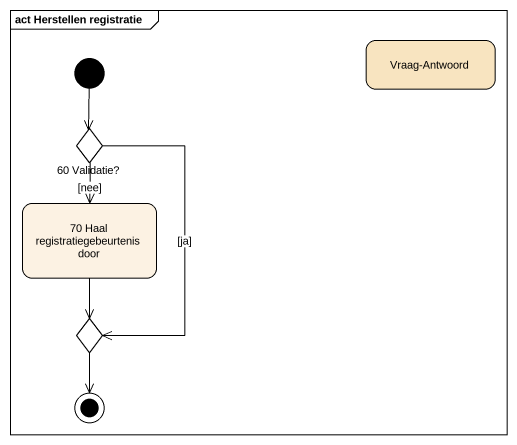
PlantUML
@startuml
mainframe act Herstellen registratie
hide empty description
state "Vraag-Antwoord" as Vraag_Antwoord #F8E4C0
state "60 Validatie?" as c60_Validatie <<choice>>
state "70 Haal registratiegebeurtenis door" as s70_Haal_registratiegebeurten
state choice1 <<choice>>
[*] --> c60_Validatie
c60_Validatie --> s70_Haal_registratiegebeurten : [nee]
c60_Validatie --> choice1 : [ja]
s70_Haal_registratiegebeurten --> choice1
choice1 --> [*]
@enduml
